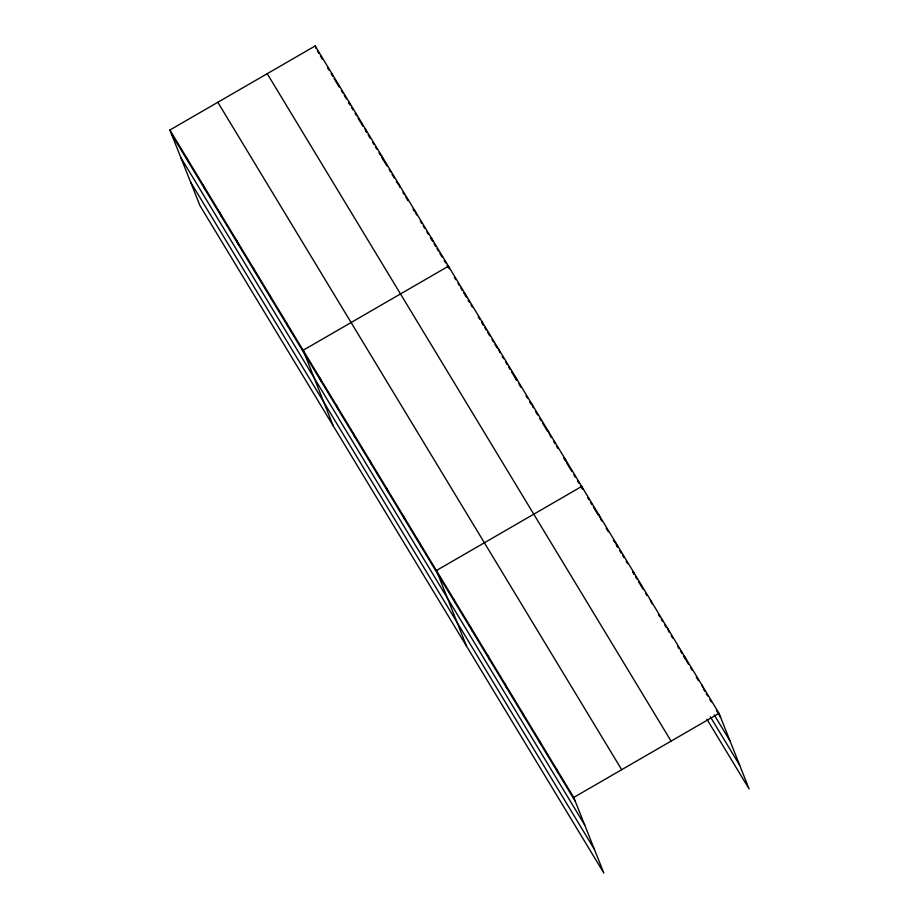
<?xml version="1.0" encoding="UTF-8"?>
<svg xmlns="http://www.w3.org/2000/svg" width="919" height="919" viewBox="0 0 919 919"><rect width="100%" height="100%" fill="white"/><g stroke="black" fill="none" stroke-linecap="round" stroke-linejoin="round"><path stroke-width="1.38" d="M169.877 130.027L573.743 797.439L603.829 873.05L199.963 205.638L169.877 130.027L315.171 45.95L719.037 713.362L749.123 788.973L706.929 719.244M573.743 797.439L719.037 713.362M317.446 51.062L318.893 53.451M320.34 55.852L322.523 59.436M327.589 67.822L329.036 70.212M331.208 73.807L332.655 76.197M334.102 78.586L339.18 86.972M341.351 90.556L342.798 92.957M344.246 95.346L346.417 98.942M348.6 102.526L350.047 104.927L349.002 102.319M351.495 107.316L352.942 109.717M355.113 113.301L356.561 115.702M358.008 118.091L363.085 126.466M365.257 130.061L366.704 132.451L365.142 128.545M368.151 134.852L370.323 138.436M372.494 142.031L373.941 144.421M375.4 146.822L376.847 149.211M379.019 152.807L380.466 155.196M381.913 157.597L386.979 165.971M389.162 169.567L390.609 171.956M392.057 174.346L394.228 177.941M396.399 181.537L397.847 183.926M402.924 192.301L404.371 194.702M405.819 197.091L407.99 200.687M413.056 209.061L414.503 211.462M420.305 221.031L421.752 223.432M423.199 225.821L424.647 228.211M426.818 231.806L428.265 234.196M430.448 237.791L431.896 240.181M434.067 243.776L435.514 246.166M436.962 248.567L438.409 250.956M439.856 253.357L442.028 256.941M444.21 260.536L445.658 262.926M447.105 265.327L448.552 267.716M454.342 277.297L455.79 279.686M457.972 283.282L459.42 285.671M460.867 288.061L462.314 290.461M463.762 292.851L465.933 296.446M468.104 300.031L469.563 302.431M471.01 304.821L472.458 307.222M478.248 316.791L479.695 319.192M481.866 322.776L483.325 325.177L481.763 321.259M484.772 327.566L486.22 329.955M487.667 332.356L489.838 335.94M492.01 339.536L493.457 341.925M494.904 344.326L497.087 347.91M502.153 356.296L503.601 358.686M505.772 362.281L507.219 364.671M508.666 367.072L510.125 369.461M511.573 371.85L516.639 380.236L515.077 376.319M518.81 383.82L520.981 387.416M526.059 395.79L527.506 398.191M529.677 401.775L531.125 404.176M535.467 411.356L537.649 414.951M539.821 418.536L541.268 420.936M542.715 423.326L547.781 431.7M549.953 435.296L551.411 437.685M553.583 441.281L555.03 443.67M556.477 446.071L557.925 448.461M563.715 458.041L565.174 460.43M566.621 462.831L571.687 471.206M573.858 474.801L575.305 477.191M577.477 480.786L578.936 483.176M580.383 485.565L582.554 489.161M587.563 497.443L588.999 499.81M590.435 502.176L591.859 504.542M593.295 506.909L598.292 515.18M600.44 518.718L601.876 521.084M606.161 528.172L608.309 531.722M613.318 539.993L614.742 542.359M616.178 544.726L617.602 547.092L616.052 543.175M619.751 550.63L621.187 552.997M622.611 555.363L624.047 557.73M626.184 561.268L627.62 563.634M632.628 571.905L634.053 574.272M635.489 576.638L636.913 578.993M638.349 581.359L643.357 589.63M645.494 593.18L646.93 595.546M658.372 614.455L659.796 616.821M661.232 619.188L662.668 621.543M664.805 625.092L666.241 627.459M671.249 635.73L672.674 638.096M677.682 646.367L679.107 648.734M680.542 651.089L681.967 653.455M683.403 655.821L685.551 659.371M686.263 660.543L688.411 664.092M690.56 667.642L691.984 670.008M696.28 677.096L698.417 680.646M703.426 688.917L704.862 691.272M706.286 693.638L707.722 696.005M709.87 699.554L711.295 701.909M716.303 710.192L720.588 717.279M714.27 714.936L730.008 740.944M710.387 716.866L739.715 765.32M267.222 73.692L671.088 741.116M217.826 102.273L621.692 769.697M171.428 133.933L575.305 801.345M180.848 157.597L584.714 825.009M190.543 181.973L594.421 849.386M701.875 685L702.909 687.607M684.701 656.637L685.746 659.245M667.539 628.274L669.101 632.18M650.376 599.912L651.939 603.817M633.214 571.538L634.248 574.145M598.889 514.812L599.923 517.42M582.761 489.057L581.716 486.45L436.433 570.515L466.519 646.126M565.059 458.914L566.104 461.522M548.402 431.379L549.436 433.986M531.745 403.855L533.296 407.76M498.42 348.795L499.982 352.701M465.106 293.724L466.657 297.641M449.483 268.808L448.449 266.2L303.155 350.265L333.241 425.876M431.781 238.664L432.826 241.272M415.124 211.14L416.686 215.046M398.467 183.605L400.018 187.522M381.81 156.069L383.361 159.986M331.828 73.486L332.862 76.093M315.171 45.95L316.205 48.558M556.581 769.077L558.132 772.982M539.419 740.703L540.969 744.62M522.245 712.34L523.807 716.257M505.082 683.977L506.645 687.894M487.92 655.615L489.482 659.52M470.758 627.252L472.309 631.158M453.595 598.878L455.146 602.795M419.765 542.991L421.327 546.897M403.108 515.456L404.67 519.361M386.451 487.92L388.002 491.837M369.794 460.396L371.345 464.302M353.126 432.86L354.688 436.778M336.469 405.336L338.031 409.242M319.812 377.801L321.363 381.707M286.487 322.741L288.049 326.647M269.83 295.206L271.392 299.123M253.173 267.682L254.724 271.587M236.516 240.146L238.067 244.052M219.859 212.611L221.41 216.528M203.191 185.087L204.753 188.992M186.534 157.551L188.096 161.468"/></g></svg>
